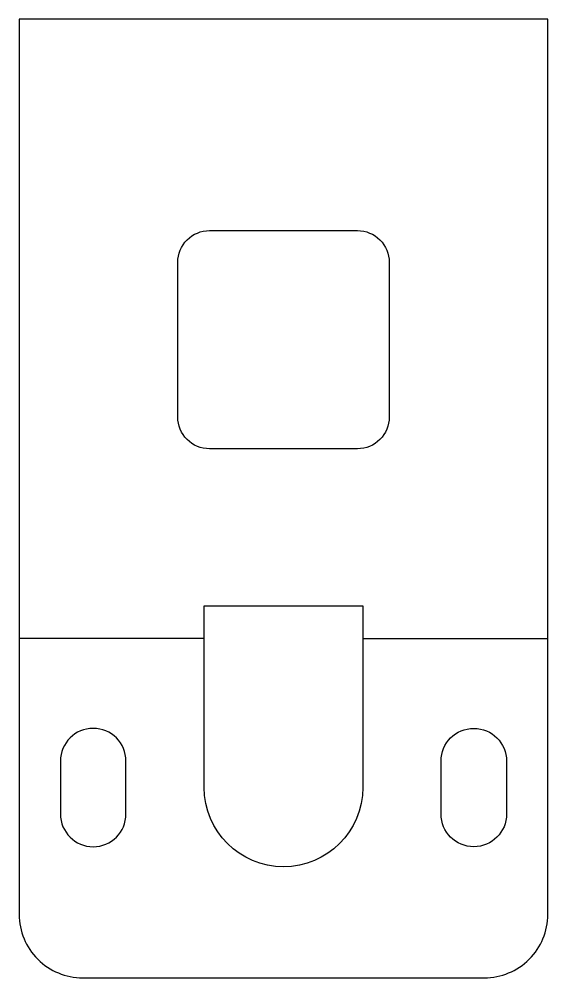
# Model space of a CAD drawing. Extents: x -25 to 25, y -32.2 to 58.5.
import ezdxf

# ---------------------------------------------------------------- set-up
doc = ezdxf.new("R2010")
doc.units = 0

msp = doc.modelspace()

# ---------------------------------------------------------------- linework, layer by layer
at = {"layer": '1'}
for points in [[(25, 58.5), (-25, 58.5), (-25, -26.186, 0.414214), (-19, -32.186), (19, -32.186, 0.414214), (25, -26.186)], [(10, 35.5), (10, 20.86, -0.414214), (7, 17.86), (-7, 17.86, -0.414214), (-10, 20.86), (-10, 35.5, -0.414214), (-7, 38.5), (7, 38.5, -0.414214)], [(7.5, 3), (7.5, -14.186, -1), (-7.5, -14.186), (-7.5, 3)], [(-14.9, -11.686, 1), (-21.1, -11.686), (-21.1, -16.686, 1), (-14.9, -16.686)], [(21.1, -11.686), (21.1, -16.686, -1), (14.9, -16.686), (14.9, -11.686, -1)]]:
    msp.add_lwpolyline(points, format="xyb", close=True, dxfattribs=at)
at = {"layer": '2'}
for p, q in [((-7.5, -0.093), (-25, -0.093)), ((7.5, -0.093), (25, -0.093))]:
    msp.add_line(p, q, dxfattribs=at)

doc.saveas('drawing.dxf')
